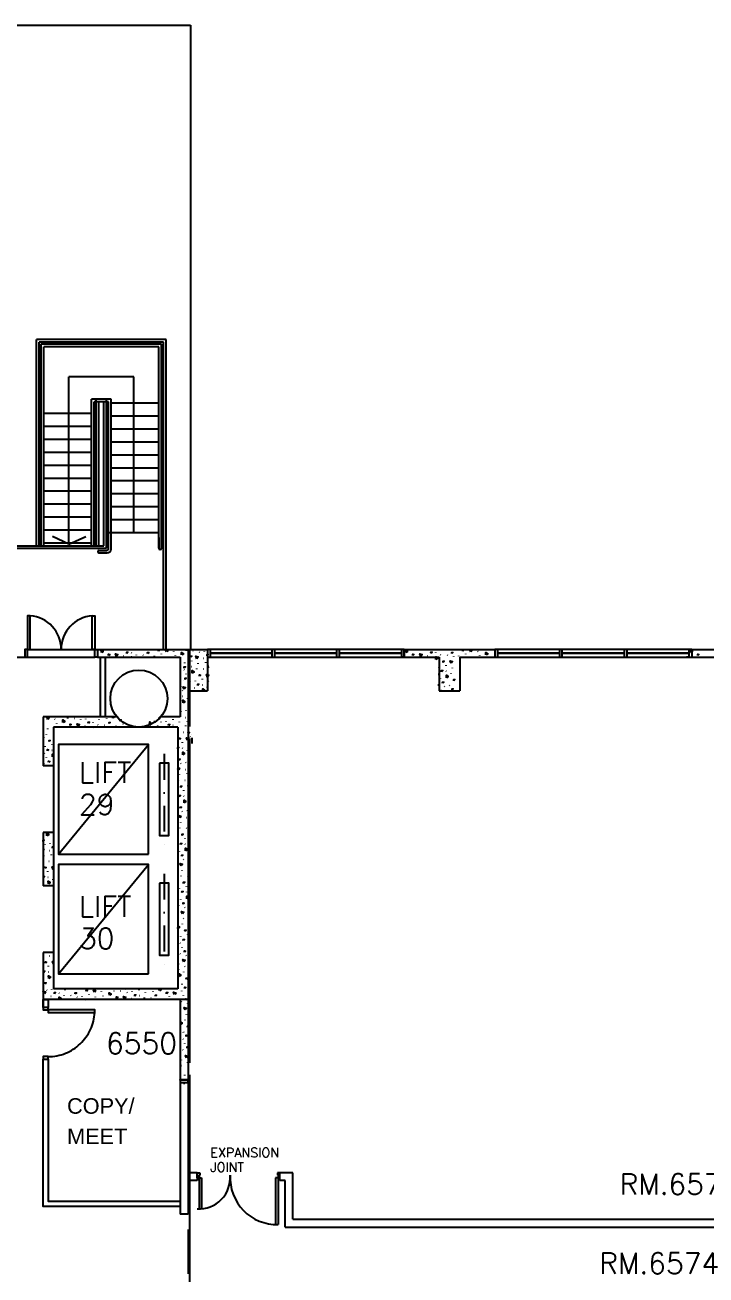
# Model space of a CAD drawing. Header units: millimetres. Extents: x -68474 to 336700, y -113450 to 53663.
# Drawn here: x 195802 to 208950, y 19675 to 43800 of the extents above; entities that cross this region are included whole.
import ezdxf
from ezdxf.enums import TextEntityAlignment as Align

# ---------------------------------------------------------------- set-up
doc = ezdxf.new("R2010")
doc.units = ezdxf.units.MM
doc.header["$LTSCALE"] = 1000
doc.linetypes.add('S3148a$0$DASHDOT', pattern=[1, 0.5, -0.25, 0, -0.25])
doc.linetypes.add('S3148a$0$DOT', pattern=[0.25, 0, -0.25])
for name, color, linetype in [('-8', 1, 'Continuous'), ('6', 7, 'Continuous'), ('S3148a$0$-3', 7, 'Continuous'), ('S3148a$0$-4', 7, 'Continuous'), ('S3148a$0$-5', 7, 'Continuous'), ('S3148a$0$-8', 1, 'Continuous'), ('S3148a$0$-9', 7, 'Continuous'), ('S3148a$0$14', 7, 'Continuous'), ('S3148a$0$20', 7, 'Continuous'), ('S3148a$0$23', 7, 'Continuous'), ('S3148a$0$3', 7, 'Continuous'), ('S3148a$0$30', 14, 'Continuous'), ('S3148a$0$8', 7, 'Continuous'), ('S3148a$0$9', 7, 'Continuous'), ('S3148a$0$DIM', 13, 'Continuous'), ('S3148a$0$N-CON-WALL', 3, 'Continuous'), ('S3148a$0$N-STAIR', 2, 'Continuous'), ('S3148a$0$N-WINDOW', 1, 'Continuous'), ('S3148a$0$railing', 1, 'Continuous'), ('S3148a$0$ROOM-NO', 4, 'Continuous')]:
    doc.layers.add(name, color=color, linetype=linetype)
doc.styles.add('S3148a$0$ROMANS', font='ROMANS', dxfattribs={"height": 0.2})
doc.styles.add('S3148a$0$STANDARD', font='SIMPLEX')
doc.styles.get("Standard").update_dxf_attribs({"font": 'arial.ttf'})

# ---------------------------------------------------------------- blocks, each defined once
blk = doc.blocks.new('S3148a$0$A$C70F27141')
at = {"color": 1, "linetype": 'Continuous'}
for p, q in [((50, 150), (1350, 150)), ((50, 0), (1350, 0))]:
    blk.add_line(p, q, dxfattribs=at)
for points in [[(50, 150), (100, 150), (100, 800), (50, 800)], [(1350, 150), (1300, 150), (1300, 800), (1350, 800)], [(50, 150), (0, 150), (0, 0), (50, 0)], [(1350, 150), (1400, 150), (1400, 0), (1350, 0)]]:
    blk.add_lwpolyline(points, close=True, dxfattribs=at)
for centre, radius, start, end in [((50, 150), 650, 0, 85.6013), ((1350, 150), 652, 94.3987, 180)]:
    blk.add_arc(centre, radius, start, end, dxfattribs=at)
blk = doc.blocks.new('D85')
at = {"layer": '6', "color": 7, "linetype": 'Continuous'}
for points in [[(-950, 100), (-900, 100), (-900, 1000), (-950, 1000)], [(-950, 100), (-1000, 100), (-1000, 0), (-950, 0)], [(0, 100), (-50, 100), (-50, 0), (0, 0)]]:
    blk.add_lwpolyline(points, close=True, dxfattribs=at)
blk.add_lwpolyline([(-50, 100, 0.047439), (-66, 269, 0.047417), (-114, 432, 0.047376), (-191, 583, 0.047322), (-296, 717, 0.047262), (-424, 829, 0.047206), (-571, 916, 0.04716), (-732, 973, 0.047132), (-900, 999, 0.047132)], format="xyb", dxfattribs=at)

msp = doc.modelspace()

# ---------------------------------------------------------------- linework, layer by layer
at = {"layer": '-8'}
for points in [[(196250, 24995), (196250, 24840.7), (196150, 24840.7), (196150, 24995)], [(198800, 21000), (196150, 21000), (196150, 23840.7), (196250, 23840.7), (196250, 21100), (198800, 21100)]]:
    msp.add_lwpolyline(points, close=True, dxfattribs=at)
for p, q in [((199325, 31750), (199325, 31600)), ((199325, 31750), (199325, 31600)), ((199325, 31750), (199325, 31600)), ((199375, 31750), (199375, 31600)), ((199375, 31750), (199375, 31600)), ((199375, 31750), (199375, 31600)), ((204875, 31750), (204875, 31600)), ((204875, 31750), (204875, 31600)), ((204925, 31750), (204925, 31600)), ((204925, 31750), (204925, 31600))]:
    msp.add_line(p, q)
at = {"color": 14}
msp.add_line((194200, 31600), (195801.6, 31600), dxfattribs=at)
at = {"layer": 'S3148a$0$-3', "linetype": 'Continuous'}
for p, q in [((197200, 31750), (198950, 31750)), ((198950, 31750), (199325, 31750)), ((199325, 31750), (199325, 30950)), ((203125, 31750), (204875, 31750)), ((203125, 31750), (203125, 31600)), ((204875, 31750), (204875, 31600)), ((208675, 31750), (210875, 31750)), ((208675, 31750), (208675, 31600)), ((197200, 31600), (198800, 31600)), ((198800, 31600), (198800, 30450)), ((203125, 31600), (203800, 31600)), ((203800, 31600), (203800, 30950)), ((204200, 31600), (204800, 31600)), ((204200, 31600), (204875, 31600)), ((204200, 31600), (204200, 30950)), ((208675, 31600), (209800, 31600)), ((198950, 30950), (198950, 24995)), ((198975, 30950), (199325, 30950)), ((199025, 30950), (199325, 30950)), ((203800, 30950), (204200, 30950)), ((196150, 30450), (196150, 29500)), ((197575.7, 30450), (196150, 30450)), ((198800, 30450), (198424.3, 30450)), ((196350, 30250), (196350, 29500)), ((198750, 30250), (196350, 30250)), ((198750, 30250), (198750, 25195)), ((199025, 30114.9), (199025, 30114.3)), ((199025, 30044.3), (199025, 29933.5)), ((196350, 29500), (196150, 29500)), ((196350, 28212.5), (196150, 28212.5)), ((196150, 28212.5), (196150, 27187.5)), ((196350, 28212.5), (196350, 27187.5)), ((196350, 27187.5), (196150, 27187.5)), ((196350, 25900), (196150, 25900)), ((196150, 25900), (196150, 24995)), ((196350, 25900), (196350, 25195)), ((198750, 25195), (196350, 25195)), ((198950, 24995), (196150, 24995)), ((198800, 23440.1), (198950, 23440.1)), ((198800, 23440.1), (198950, 23440.1)), ((198950, 23522.4), (198950, 23440.1))]:
    msp.add_line(p, q, dxfattribs=at)
msp.add_circle((198000, 30800), 550, dxfattribs=at)
msp.add_point((198800, 23440.1), dxfattribs=at)
at = {"layer": 'S3148a$0$-4', "linetype": 'Continuous'}
msp.add_line((198800, 24995), (198800, 23440.1), dxfattribs=at)
at = {"layer": 'S3148a$0$-5'}
msp.add_line((196150, 24995), (196150, 24795), dxfattribs=at)
at = {"layer": 'S3148a$0$-5', "linetype": 'Continuous'}
msp.add_line((198887.5, 23370.1), (198862.5, 23370.1), dxfattribs=at)
msp.add_line((198887.5, 23370.1), (198862.5, 23370.1), dxfattribs=at)
msp.add_lwpolyline([(198950, 23390.1), (198950, 23440.1), (198800, 23440.1), (198800, 23390.1)], close=True, dxfattribs=at)
msp.add_lwpolyline([(198950, 23390.1), (198950, 23440.1), (198800, 23440.1), (198800, 23390.1)], close=True, dxfattribs=at)
at = {"layer": 'S3148a$0$-8', "linetype": 'Continuous'}
for p, q in [((189750, 43800), (199000, 43800)), ((199000, 43800), (199000, 31750)), ((197250, 31600), (197250, 30450)), ((197350, 31600), (197350, 30450)), ((198950, 20550), (198950, 19700))]:
    msp.add_line(p, q, dxfattribs=at)
at = {"layer": 'S3148a$0$-9', "linetype": 'Continuous'}
for p, q in [((196350, 29500), (196350, 28212.5)), ((196350, 27187.5), (196350, 25900))]:
    msp.add_line(p, q, dxfattribs=at)
at = {"layer": 'S3148a$0$20', "linetype": 'Continuous'}
for p, q in [((197612.6, 31745.2), (197617.3, 31738.7)), ((197700.1, 31626.5), (197705.8, 31623.6)), ((197849.6, 31686.7), (197855.3, 31683.9)), ((197952.5, 31634.9), (197951.6, 31643.6)), ((197975.3, 31739.2), (197974.4, 31747.9)), ((198077, 31641.2), (198082.8, 31638.3)), ((198197.4, 31612.3), (198202.1, 31605.8)), ((198303.5, 31619.1), (198302.6, 31627.8)), ((198438.6, 31655.1), (198437.7, 31663.8)), ((198560.1, 31606.3), (198559.2, 31615)), ((198665.9, 31713.5), (198671.7, 31710.7)), ((198709.4, 31624.9), (198708.4, 31633.6)), ((198918.4, 31721.9), (198917.4, 31730.6)), ((199042.9, 31728.2), (199048.6, 31725.4)), ((199163.2, 31699.3), (199168, 31692.9)), ((199269.4, 31706.2), (199268.5, 31714.9)), ((203487.6, 31745.2), (203492.3, 31738.7)), ((203575.1, 31626.5), (203580.8, 31623.6)), ((203724.6, 31686.7), (203730.3, 31683.9)), ((203827.5, 31634.9), (203826.6, 31643.6)), ((203850.3, 31739.2), (203849.4, 31747.9)), ((203952, 31641.2), (203957.8, 31638.3)), ((204072.4, 31612.3), (204077.1, 31605.8)), ((204178.5, 31619.1), (204177.6, 31627.8)), ((204313.6, 31655.1), (204312.7, 31663.8)), ((204435.1, 31606.3), (204434.2, 31615)), ((204540.9, 31713.5), (204546.7, 31710.7)), ((204584.4, 31624.9), (204583.4, 31633.6)), ((198888.4, 31486.2), (198887.4, 31494.9)), ((199019.2, 31420.9), (199025, 31418)), ((199023.4, 31522.2), (199022.5, 31530.9)), ((199122.1, 31369), (199121.2, 31377.7)), ((199144.9, 31473.4), (199144, 31482.1)), ((199246.7, 31375.3), (199252.4, 31372.5)), ((199250.7, 31580.6), (199256.5, 31577.8)), ((199294.2, 31491.9), (199293.3, 31500.6)), ((199350, 31413.9), (199339, 31401.9)), ((203797.5, 31399.1), (203796.6, 31407.8)), ((203932.6, 31435.1), (203931.7, 31443.8)), ((204054.1, 31386.3), (204053.2, 31395)), ((198865.6, 31155.3), (198871.4, 31152.5)), ((198869.7, 31360.6), (198875.4, 31357.8)), ((198913.1, 31271.9), (198912.2, 31280.6)), ((198986, 31126.4), (198990.7, 31119.9)), ((199092.1, 31133.3), (199091.2, 31142)), ((199227.2, 31169.2), (199226.3, 31177.9)), ((199348.7, 31120.4), (199347.8, 31129.1)), ((203778.8, 31273.5), (203784.6, 31270.7)), ((203822.3, 31184.9), (203821.3, 31193.6)), ((203928.4, 31333.8), (203934.1, 31330.9)), ((204031.3, 31281.9), (204030.3, 31290.6)), ((198846.2, 30949.2), (198845.2, 30957.9)), ((199073.5, 31007.7), (199079.2, 31004.8)), ((199223, 31067.9), (199228.7, 31065.1)), ((199325.9, 31016.1), (199325, 31024.8)), ((203774.8, 31068.2), (203780.5, 31065.4)), ((203895.1, 31039.3), (203899.9, 31032.9)), ((204001.3, 31046.2), (204000.3, 31054.9)), ((198841.9, 30847.9), (198847.7, 30845.1)), ((198944.8, 30796.1), (198943.9, 30804.8)), ((196245.1, 30395.8), (196227.1, 30440)), ((196374.2, 30408.2), (196379.9, 30405.4)), ((196626.6, 30416.6), (196625.7, 30425.3)), ((196751.2, 30422.9), (196756.9, 30420)), ((196977.7, 30400.9), (196976.7, 30409.6)), ((197112.8, 30436.8), (197112.4, 30440)), ((197383.5, 30406.6), (197382.6, 30415.3)), ((197500.7, 30423), (197500.1, 30440)), ((197525.2, 30440), (197501.4, 30423.4)), ((198663.4, 30391), (198662.5, 30399.7)), ((198761.6, 30437), (198760.4, 30440)), ((198763.8, 30440), (198762.2, 30437.7)), ((198808.7, 30553.5), (198813.4, 30547)), ((198896.2, 30434.8), (198901.9, 30431.9)), ((198914.8, 30560.3), (198913.9, 30569)), ((196242.8, 30211), (196241.9, 30219.7)), ((196417.6, 30319.5), (196416.7, 30328.2)), ((196871.5, 30394), (196876.3, 30387.5)), ((196959, 30275.3), (196964.8, 30272.4)), ((197108.5, 30335.5), (197114.3, 30332.7)), ((197211.4, 30283.7), (197210.5, 30292.4)), ((197234.2, 30388), (197233.3, 30396.7)), ((197336, 30290), (197341.7, 30287.1)), ((197456.3, 30261.1), (197461.1, 30254.6)), ((197562.5, 30267.9), (197561.6, 30276.6)), ((197697.6, 30303.9), (197696.7, 30312.6)), ((197819.1, 30255.1), (197818.2, 30263.8)), ((198308, 30361.7), (198308.6, 30370.5)), ((198422.2, 30348.1), (198427, 30341.7)), ((198528.4, 30355), (198527.4, 30363.7)), ((198659.2, 30289.6), (198665, 30286.8)), ((198761.9, 30240), (198761.2, 30246.5)), ((198784.9, 30342.2), (198784, 30350.9)), ((198908.6, 30270.7), (198907.7, 30279.4)), ((198939.2, 30350), (198938.7, 30354.8)), ((196220, 30106.6), (196219.1, 30115.3)), ((196325.1, 29906.8), (196324.1, 29915.5)), ((196344.5, 30112.9), (196350, 30110.1)), ((198841.6, 29948), (198840.7, 29956.7)), ((198861.1, 30154.1), (198866.8, 30151.2)), ((198949.9, 30008.4), (198940.3, 29994.8)), ((198985.1, 30066.4), (198989.8, 30059.9)), ((196171.3, 29745.3), (196177.1, 29742.4)), ((196190, 29870.9), (196189, 29879.6)), ((196320.8, 29805.5), (196326.6, 29802.7)), ((196350, 29685.5), (196332.7, 29673.4)), ((198837.4, 29846.7), (198843.1, 29843.9)), ((198940.3, 29794.9), (198939.4, 29803.6)), ((196167.2, 29540), (196173, 29537.1)), ((196214.7, 29656.6), (196213.8, 29665.3)), ((196287.6, 29511.1), (196292.3, 29504.6)), ((198762.5, 29421.2), (198750, 29451.9)), ((198804.1, 29552.3), (198808.9, 29545.8)), ((198891.6, 29433.5), (198897.4, 29430.7)), ((198910.3, 29559.1), (198909.4, 29567.8)), ((198763, 29221.9), (198762.1, 29230.6)), ((198785.8, 29326.3), (198784.9, 29335)), ((198887.6, 29228.2), (198893.3, 29225.4)), ((198935.1, 29344.9), (198934.1, 29353.6)), ((198868.1, 29022.2), (198867.2, 29030.9)), ((198757.8, 28771.9), (198756.9, 28780.6)), ((198863.9, 28920.9), (198869.6, 28918)), ((198830.6, 28626.4), (198835.4, 28619.9)), ((198918.1, 28507.7), (198923.8, 28504.8)), ((198936.8, 28633.3), (198935.8, 28642)), ((198789.5, 28296.1), (198788.6, 28304.8)), ((198812.3, 28400.4), (198811.4, 28409.1)), ((198914, 28302.4), (198919.8, 28299.5)), ((196181.5, 27987.7), (196186.3, 27981.2)), ((196287.7, 27994.6), (196286.7, 28003.3)), ((198759.5, 28060.3), (198758.6, 28069)), ((198890.3, 27995), (198896.1, 27992.2)), ((198894.6, 28096.3), (198893.7, 28105)), ((196163.2, 27761.7), (196162.3, 27770.4)), ((196269, 27869), (196274.8, 27866.1)), ((196312.4, 27780.3), (196311.5, 27789)), ((196350, 27930.1), (196335.8, 27914.7)), ((198784.2, 27846.1), (198783.3, 27854.8)), ((196264.9, 27663.7), (196270.7, 27660.8)), ((196350, 27512.6), (196344.2, 27504.3)), ((198857.1, 27700.5), (198861.8, 27694.1)), ((198944.6, 27581.8), (198949.9, 27579.2)), ((196241.3, 27356.3), (196247, 27353.4)), ((196245.5, 27457.6), (196244.6, 27466.3)), ((196344.2, 27304.4), (196343.2, 27313.1)), ((198816, 27370.2), (198815, 27378.9)), ((198838.8, 27474.6), (198837.9, 27483.3)), ((198940.5, 27376.5), (198946.3, 27373.7)), ((198786, 27134.5), (198785, 27143.2)), ((198916.8, 27069.1), (198922.6, 27066.3)), ((198921, 27170.4), (198920.1, 27179.1)), ((198763.2, 26803.6), (198769, 26800.7)), ((198767.3, 27008.9), (198773, 27006.1)), ((198810.7, 26920.2), (198809.8, 26928.9)), ((198950, 26951.9), (198928.7, 26937)), ((198865.2, 26548.7), (198864.3, 26557.4)), ((198883.6, 26774.7), (198888.3, 26768.2)), ((198750.6, 26363.7), (198750, 26379.9)), ((198842.4, 26444.4), (198841.5, 26453.1)), ((198793.8, 26083), (198799.5, 26080.2)), ((198812.4, 26208.6), (198811.5, 26217.3)), ((198943.3, 26143.3), (198949, 26140.4)), ((198947.5, 26244.6), (198946.6, 26253.3)), ((196273.2, 25836.5), (196278.9, 25833.7)), ((198789.7, 25877.7), (198795.4, 25874.9)), ((198837.2, 25994.3), (198836.3, 26003)), ((198910, 25848.8), (198914.8, 25842.3)), ((196253.7, 25630.4), (196252.8, 25639.1)), ((198770.2, 25671.6), (198769.3, 25680.3)), ((198891.7, 25622.8), (198890.8, 25631.5)), ((196249.5, 25529.1), (196255.2, 25526.3)), ((198766, 25570.3), (198771.8, 25567.5)), ((198868.9, 25518.5), (198868, 25527.2)), ((196216.2, 25176.8), (196221, 25170.3)), ((196322.4, 25183.6), (196321.4, 25192.4)), ((196453.2, 25118.3), (196459, 25115.5)), ((196578.9, 25170.8), (196578, 25179.5)), ((196728.2, 25189.4), (196727.9, 25192.1)), ((197042.3, 25086.7), (197041.4, 25095.4)), ((197269.6, 25145.1), (197275.3, 25142.3)), ((197336.4, 25190.9), (197336.3, 25192.1)), ((197337.5, 25192.1), (197336.4, 25190.9)), ((197522, 25153.5), (197521.1, 25162.2)), ((197646.5, 25159.8), (197652.3, 25157)), ((197738.8, 25186.4), (197738.4, 25192.1)), ((197744.1, 25192.1), (197738.8, 25186.4)), ((197766.9, 25130.9), (197771.7, 25124.4)), ((197873, 25137.8), (197872.1, 25146.5)), ((198008.1, 25173.7), (198007.2, 25182.4)), ((198129.6, 25124.9), (198128.7, 25133.6)), ((198278.9, 25143.5), (198278, 25152.2)), ((198396, 25159.9), (198394.9, 25192.1)), ((198820.2, 25157.2), (198826, 25154.3)), ((198838.9, 25282.8), (198838, 25291.5)), ((196303.7, 25058.1), (196309.4, 25055.2)), ((196556.1, 25066.5), (196555.2, 25075.2)), ((196680.7, 25072.7), (196686.4, 25069.9)), ((196801, 25043.8), (196805.8, 25037.4)), ((196907.2, 25050.7), (196906.3, 25059.4)), ((197163.8, 25037.9), (197162.8, 25046.6)), ((197313, 25056.4), (197312.1, 25065.1)), ((197854.4, 25012.2), (197860.1, 25009.4)), ((198003.9, 25072.4), (198009.7, 25069.6)), ((198106.8, 25020.6), (198105.9, 25029.3)), ((198231.4, 25026.9), (198237.1, 25024)), ((198351.7, 24998), (198356.1, 24992.1)), ((198457.9, 25004.9), (198456.9, 25013.6)), ((198593, 25040.8), (198592, 25049.5)), ((198714.4, 24992.1), (198713.5, 25000.7)), ((198816.2, 24951.8), (198821.9, 24949)), ((198863.7, 25068.5), (198862.8, 25077.2)), ((198936.5, 24923), (198941.3, 24916.5)), ((198918.2, 24697), (198917.3, 24705.7)), ((198895.4, 24592.6), (198894.5, 24601.3)), ((198950, 24461.5), (198944.2, 24455.2)), ((198846.7, 24231.3), (198852.5, 24228.5)), ((198865.4, 24356.9), (198864.5, 24365.6)), ((198890.2, 24142.6), (198889.2, 24151.3)), ((198842.7, 24026), (198848.4, 24023.1)), ((198950, 24068.9), (198935, 24052.6)), ((198819, 23718.6), (198824.7, 23715.8)), ((198823.2, 23819.9), (198822.3, 23828.6)), ((198944.7, 23771.1), (198943.8, 23779.8)), ((198886.2, 23528.4), (198885.2, 23537.1)), ((198947.8, 20980.5), (198950, 20979.4))]:
    msp.add_line(p, q, dxfattribs=at)
for points in [[(197275.8, 31687.1), (197274, 31738.3), (197311, 31711.5), (197276.6, 31687.5)], [(197416.5, 31630.4), (197414.6, 31654.9), (197436.6, 31652.3), (197416.5, 31630.4)], [(197570.9, 31614.1), (197551.6, 31661.6), (197595.6, 31649), (197571.5, 31614.8)], [(197766.9, 31672.2), (197765, 31696.8), (197787, 31694.1), (197766.9, 31672.2)], [(197859, 31600), (197858.8, 31605.4), (197866.3, 31600)], [(198169.3, 31667.8), (198167.5, 31692.3), (198189.5, 31689.7), (198169.3, 31667.8)], [(198382.3, 31717.5), (198380.4, 31742), (198402.5, 31739.3), (198382.3, 31717.5)], [(198536.8, 31701.2), (198517.5, 31748.6), (198561.5, 31736.1), (198537.4, 31701.8)], [(198826.5, 31641.2), (198824.6, 31692.4), (198861.7, 31665.6), (198827.3, 31641.7)], [(199000.9, 31596.2), (198999.1, 31620.8), (199021.1, 31618.1), (199000.9, 31596.2)], [(199121.6, 31568.2), (199102.3, 31615.7), (199146.3, 31603.2), (199122.2, 31568.9)], [(199317.6, 31626.3), (199315.7, 31650.9), (199337.7, 31648.2), (199317.6, 31626.3)], [(203077, 31600), (203076.6, 31605.3), (203098.6, 31602.6), (203096.2, 31600)], [(203150.8, 31687.1), (203149, 31738.3), (203186, 31711.5), (203151.6, 31687.5)], [(203291.5, 31630.4), (203289.6, 31654.9), (203311.6, 31652.3), (203291.5, 31630.4)], [(203445.9, 31614.1), (203426.6, 31661.6), (203470.6, 31649), (203446.5, 31614.8)], [(203641.9, 31672.2), (203640, 31696.8), (203662, 31694.1), (203641.9, 31672.2)], [(203735.7, 31554.2), (203733.8, 31605.4), (203770.8, 31578.6), (203736.4, 31554.6)], [(204044.3, 31667.8), (204042.5, 31692.3), (204064.5, 31689.7), (204044.3, 31667.8)], [(204257.3, 31717.5), (204255.4, 31742), (204277.5, 31739.3), (204257.3, 31717.5)], [(204411.8, 31701.2), (204392.5, 31748.6), (204436.5, 31736.1), (204412.4, 31701.8)], [(204701.5, 31641.2), (204699.6, 31692.4), (204736.7, 31665.6), (204702.3, 31641.7)], [(208577, 31600), (208576.6, 31605.3), (208598.6, 31602.6), (208596.2, 31600)], [(208650.8, 31687.1), (208649, 31738.3), (208686, 31711.5), (208651.6, 31687.5)], [(208791.5, 31630.4), (208789.6, 31654.9), (208811.6, 31652.3), (208791.5, 31630.4)], [(198877.3, 31388.7), (198875.4, 31413.3), (198897.5, 31410.6), (198877.3, 31388.7)], [(199339, 31401.9), (199337.1, 31426.5), (199350, 31424.9)], [(203876.3, 31497.5), (203874.4, 31522), (203896.4, 31519.3), (203876.3, 31497.5)], [(204030.7, 31481.2), (204011.5, 31528.6), (204055.4, 31516.1), (204031.3, 31481.8)], [(198893.1, 31170.3), (198891.2, 31194.9), (198913.3, 31192.2), (198893.1, 31170.3)], [(199030.3, 31288.3), (199028.4, 31339.5), (199065.4, 31312.7), (199031.1, 31288.8)], [(199170.9, 31231.6), (199169, 31256.1), (199191.1, 31253.5), (199170.9, 31231.6)], [(199325.4, 31215.3), (199306.1, 31262.8), (199350, 31250.2), (199325.9, 31216)], [(203845.6, 31319.3), (203843.8, 31343.8), (203865.8, 31341.2), (203845.6, 31319.3)], [(203939.4, 31201.2), (203937.5, 31252.4), (203974.6, 31225.6), (203940.2, 31201.7)], [(204080, 31144.5), (204078.2, 31169.1), (204100.2, 31166.4), (204080, 31144.5)], [(198800, 31034.7), (198810, 31033.5), (198800, 31022.6)], [(198873.8, 30980.7), (198854.5, 31028.2), (198898.5, 31015.6), (198874.4, 30981.4)], [(199140.3, 31053.4), (199138.4, 31078), (199160.4, 31075.3), (199140.3, 31053.4)], [(199233.6, 30950), (199232.2, 30986.6), (199269.2, 30959.8), (199255.2, 30950)], [(203836.5, 30950), (203834.2, 30955.7), (203854.2, 30950)], [(203867, 31094.9), (203865.2, 31119.4), (203887.2, 31116.7), (203867, 31094.9)], [(204049.4, 30966.3), (204047.5, 30990.9), (204069.6, 30988.2), (204049.4, 30966.3)], [(198853, 30715.4), (198851.1, 30766.6), (198888.1, 30739.8), (198853.8, 30715.8)], [(196237.3, 30440), (196269.7, 30430.7), (196245.6, 30396.5)], [(198394.2, 30403.6), (198392.3, 30428.2), (198414.3, 30425.5), (198394.2, 30403.6)], [(198800, 30631), (198800.8, 30630.9), (198800, 30630)], [(196461.6, 30240), (196460.5, 30254.1), (196482.6, 30251.4), (196472.1, 30240)], [(196534.8, 30335.9), (196532.9, 30387.1), (196569.9, 30360.3), (196535.6, 30336.3)], [(196675.4, 30279.2), (196673.5, 30303.7), (196695.6, 30301.1), (196675.4, 30279.2)], [(196829.9, 30262.9), (196810.6, 30310.4), (196854.5, 30297.8), (196830.4, 30263.6)], [(197025.8, 30321), (197024, 30345.6), (197046, 30342.9), (197025.8, 30321)], [(197118.2, 30240), (197117.7, 30254.2), (197137.3, 30240)], [(197428.3, 30316.6), (197426.4, 30341.1), (197448.4, 30338.5), (197428.3, 30316.6)], [(197641.3, 30366.2), (197639.4, 30390.8), (197661.4, 30388.1), (197641.3, 30366.2)], [(198203.5, 30298.2), (198210.6, 30349), (198242.3, 30316.1), (198204.3, 30298.5)], [(198225.6, 30240), (198224.2, 30257.9), (198246.3, 30255.2), (198232.3, 30240)], [(198371.3, 30240), (198361.3, 30264.5), (198405.2, 30252), (198396.8, 30240)], [(198576.5, 30275.1), (198574.6, 30299.7), (198596.7, 30297), (198576.5, 30275.1)], [(196150, 30059.9), (196163.3, 30050.3), (196150, 30041)], [(196268.8, 29969.2), (196266.9, 29993.7), (196288.9, 29991.1), (196268.8, 29969.2)], [(198785.3, 30010.4), (198783.4, 30034.9), (198805.5, 30032.3), (198785.3, 30010.4)], [(198939.8, 29994.1), (198920.5, 30041.6), (198949.9, 30033.2)], [(198957, 30121.9), (198955.2, 30146.4), (198977.2, 30143.8), (198957, 30121.9)], [(196238.1, 29791), (196236.3, 29815.6), (196258.3, 29812.9), (196238.1, 29791)], [(196331.9, 29673), (196330, 29724.2), (196350, 29709.7)], [(198754.7, 29832.2), (198752.8, 29856.8), (198774.8, 29854.1), (198754.7, 29832.2)], [(198848.5, 29714.2), (198846.6, 29765.4), (198883.6, 29738.6), (198849.2, 29714.6)], [(196259.5, 29566.6), (196257.7, 29591.1), (196279.7, 29588.5), (196259.5, 29566.6)], [(198750, 29466.7), (198787.2, 29456.1), (198763, 29421.8)], [(198776.1, 29607.8), (198774.2, 29632.3), (198796.2, 29629.7), (198776.1, 29607.8)], [(198811.8, 29084.5), (198809.9, 29109.1), (198831.9, 29106.4), (198811.8, 29084.5)], [(198949.9, 29108.5), (198947, 29115.7), (198949.9, 29114.9)], [(198781.2, 28906.3), (198779.3, 28930.9), (198801.3, 28928.2), (198781.2, 28906.3)], [(198874.9, 28788.3), (198873.1, 28839.5), (198910.1, 28812.7), (198875.7, 28788.8)], [(198789, 28495.3), (198769.7, 28542.8), (198813.6, 28530.2), (198789.5, 28496)], [(198802.6, 28681.9), (198800.7, 28706.5), (198822.7, 28703.8), (198802.6, 28681.9)], [(196153.5, 28043.2), (196151.6, 28067.8), (196173.6, 28065.1), (196153.5, 28043.2)], [(196225.8, 28149.6), (196224, 28200.8), (196261, 28174), (196226.6, 28150)], [(198807.6, 27980.5), (198805.8, 28005), (198827.8, 28002.4), (198807.6, 27980.5)], [(198838.3, 28158.7), (198836.4, 28183.2), (198858.4, 28180.6), (198838.3, 28158.7)], [(196150, 27895.7), (196164.5, 27891.5), (196150, 27870.9)], [(196335.8, 27914.7), (196334, 27939.3), (196350, 27937.3)], [(198829, 27756.1), (198827.2, 27780.6), (198849.2, 27778), (198829, 27756.1)], [(198901.4, 27862.4), (198899.5, 27913.6), (198936.6, 27886.8), (198902.2, 27862.9)], [(196189.2, 27520), (196187.3, 27544.5), (196209.3, 27541.8), (196189.2, 27520)], [(196343.6, 27503.7), (196324.4, 27551.1), (196350, 27543.8)], [(198815.4, 27569.4), (198796.2, 27616.9), (198840.1, 27604.4), (198816, 27570.1)], [(196158.5, 27341.8), (196156.7, 27366.3), (196178.7, 27363.7), (196158.5, 27341.8)], [(196252.3, 27223.7), (196250.4, 27274.9), (196287.5, 27248.1), (196253.1, 27224.2)], [(198750, 27320.6), (198759.3, 27313.9), (198750, 27307.4)], [(198834.1, 27054.6), (198832.2, 27079.2), (198854.3, 27076.5), (198834.1, 27054.6)], [(198864.7, 27232.8), (198862.9, 27257.3), (198884.9, 27254.7), (198864.7, 27232.8)], [(198855.5, 26830.2), (198853.6, 26854.7), (198875.7, 26852.1), (198855.5, 26830.2)], [(198927.9, 26936.6), (198926, 26987.8), (198950, 26970.5)], [(198841.9, 26643.6), (198822.6, 26691), (198866.6, 26678.5), (198842.5, 26644.2)], [(198750, 26414), (198785.7, 26388), (198751.4, 26364.1)], [(198891.2, 26306.9), (198889.3, 26331.5), (198911.4, 26328.8), (198891.2, 26306.9)], [(198860.6, 26128.8), (198858.7, 26153.3), (198880.8, 26150.7), (198860.6, 26128.8)], [(198882, 25904.3), (198880.1, 25928.9), (198902.2, 25926.2), (198882, 25904.3)], [(196197.4, 25692.8), (196195.5, 25717.3), (196217.5, 25714.7), (196197.4, 25692.8)], [(196350, 25681), (196332.6, 25724), (196350, 25719)], [(198868.4, 25717.7), (198849.1, 25765.2), (198893.1, 25752.6), (198869, 25718.4)], [(196166.8, 25514.6), (196164.9, 25539.2), (196186.9, 25536.5), (196166.8, 25514.6)], [(196260.5, 25396.6), (196258.7, 25447.8), (196295.7, 25421), (196261.3, 25397)], [(198777.1, 25437.8), (198775.2, 25489), (198812.2, 25462.2), (198777.9, 25438.2)], [(198917.7, 25381.1), (198915.8, 25405.6), (198937.9, 25403), (198917.7, 25381.1)], [(196174.6, 25103.6), (196155.3, 25151), (196199.2, 25138.5), (196175.1, 25104.2)], [(196188.2, 25290.2), (196186.3, 25314.7), (196208.3, 25312.1), (196188.2, 25290.2)], [(196370.5, 25103.8), (196368.6, 25128.3), (196390.7, 25125.7), (196370.5, 25103.8)], [(196773, 25099.4), (196771.1, 25123.9), (196793.1, 25121.3), (196773, 25099.4)], [(196986, 25149), (196984.1, 25173.6), (197006.1, 25170.9), (196986, 25149)], [(197140.4, 25132.7), (197121.1, 25180.2), (197165.1, 25167.7), (197141, 25133.4)], [(197430.2, 25072.8), (197428.3, 25124), (197465.3, 25097.2), (197430.9, 25073.3)], [(198420.4, 25192.1), (198431.2, 25184.3), (198396.8, 25160.3)], [(198536.6, 25103.2), (198534.8, 25127.7), (198556.8, 25125.1), (198536.6, 25103.2)], [(198691.1, 25086.9), (198671.8, 25134.3), (198715.8, 25121.8), (198691.7, 25087.6)], [(198887.1, 25202.9), (198885.2, 25227.4), (198907.2, 25224.8), (198887.1, 25202.9)], [(196464.1, 24992.1), (196462.4, 25037), (196499.4, 25010.1), (196473.6, 24992.1)], [(196953.7, 24992.1), (196953.5, 24995.4), (196975.5, 24992.8), (196974.9, 24992.1)], [(197570.8, 25016.1), (197568.9, 25040.7), (197590.9, 25038), (197570.8, 25016.1)], [(197725.2, 24999.8), (197706, 25047.3), (197749.9, 25034.7), (197725.8, 25000.5)], [(197921.2, 25057.9), (197919.3, 25082.5), (197941.4, 25079.8), (197921.2, 25057.9)], [(198323.7, 25053.5), (198321.8, 25078.1), (198343.8, 25075.4), (198323.7, 25053.5)], [(198908.5, 24978.5), (198906.6, 25003), (198928.6, 25000.4), (198908.5, 24978.5)], [(198894.9, 24791.8), (198875.6, 24839.3), (198919.6, 24826.8), (198895.4, 24792.5)], [(198803.6, 24511.9), (198801.7, 24563.1), (198838.7, 24536.3), (198804.3, 24512.4)], [(198944.2, 24455.2), (198942.3, 24479.8), (198950, 24478.9)], [(198913.5, 24277), (198911.7, 24301.6), (198933.7, 24298.9), (198913.5, 24277)], [(198921.4, 23866), (198902.1, 23913.5), (198946, 23900.9), (198921.9, 23866.7)], [(198935, 24052.6), (198933.1, 24077.2), (198950, 24075.1)]]:
    msp.add_lwpolyline(points, dxfattribs=at)
at = {"layer": 'S3148a$0$23', "linetype": 'Continuous'}
for p, q in [((200650, 31750), (199751.4, 31750)), ((206225, 31750), (205301.4, 31750))]:
    msp.add_line(p, q, dxfattribs=at)
at = {"layer": 'S3148a$0$3', "linetype": 'Continuous'}
for p, q in [((198950, 31750), (198950, 30950)), ((198975, 31750), (198975, 30950))]:
    msp.add_line(p, q, dxfattribs=at)
at = {"layer": 'S3148a$0$30'}
for p, q in [((199125, 21649.9), (199175, 21649.9)), ((199162.5, 21549.9), (199125, 21549.9)), ((199162.5, 21599.9), (199162.5, 21549.9)), ((199175, 21599.9), (199162.5, 21599.9)), ((199162.5, 21549.9), (199212.5, 21549.9)), ((199162.5, 21549.9), (199162.5, 20949.9)), ((199175, 21649.9), (199175, 21599.9)), ((199212.5, 21549.9), (199212.5, 20952)), ((200687.5, 21549.9), (200637.5, 21549.9)), ((200637.5, 21549.9), (200637.5, 20650.3)), ((200725, 21649.9), (200675, 21649.9)), ((200675, 21649.9), (200675, 21599.9)), ((200675, 21599.9), (200687.5, 21599.9)), ((200687.5, 21599.9), (200687.5, 21549.9)), ((200687.5, 21549.9), (200725, 21549.9)), ((200687.5, 21549.9), (200687.5, 20650.3)), ((200725, 21549.9), (200725, 21649.9))]:
    msp.add_line(p, q, dxfattribs=at)
at = {"layer": 'S3148a$0$30', "linetype": 'Continuous'}
msp.add_line((199125, 21549.9), (199125, 21649.9), dxfattribs=at)
for centre, radius, start, end in [((199162.5, 21549.9), 600, 266.41668, 4.78019), ((200662.5, 21549.9), 900, 176.81526, 271.59175)]:
    msp.add_arc(centre, radius, start, end, dxfattribs=at)
at = {"layer": 'S3148a$0$8', "linetype": 'Continuous'}
for p, q in [((198975, 30950), (198975, 30262.8)), ((198975, 30028.7), (198975, 23771.1)), ((198975, 23537), (198975, 17850))]:
    msp.add_line(p, q, dxfattribs=at)
at = {"layer": 'S3148a$0$8', "linetype": 'S3148a$0$DOT'}
for p, q in [((198975, 30028.7), (198975, 30262.8)), ((198975, 23771.1), (198975, 23537))]:
    msp.add_line(p, q, dxfattribs=at)
at = {"layer": 'S3148a$0$9', "linetype": 'Continuous'}
for p, q in [((196450, 27800.2), (198184, 29912.2)), ((196450, 25487.8), (198184, 27599.8))]:
    msp.add_line(p, q, dxfattribs=at)
at = {"layer": 'S3148a$0$9', "linetype": 'S3148a$0$DASHDOT'}
for p, q in [((198490, 29732.2), (198490, 27980.2)), ((198490, 27419.8), (198490, 25667.8))]:
    msp.add_line(p, q, dxfattribs=at)
at = {"layer": 'S3148a$0$9', "linetype": 'Continuous'}
for points in [[(198184, 27800.2), (198184, 29912.2), (196450, 29912.2), (196450, 27800.2)], [(198400, 29552.2), (198400, 28160.2), (198580, 28160.2), (198580, 29552.2)], [(198184, 25487.8), (198184, 27599.8), (196450, 27599.8), (196450, 25487.8)], [(198400, 27239.8), (198400, 25847.8), (198580, 25847.8), (198580, 27239.8)]]:
    msp.add_lwpolyline(points, close=True, dxfattribs=at)
at = {"layer": 'S3148a$0$DIM'}
msp.add_line((197465, 34000), (197415, 34000), dxfattribs=at)
at = {"layer": 'S3148a$0$N-CON-WALL', "linetype": 'Continuous'}
for p, q in [((198800, 24995), (198800, 20850)), ((198950, 24995), (198950, 20850)), ((199125, 21649.9), (198975, 21649.9)), ((198975, 21649.9), (198975, 21499.9)), ((199125, 21499.9), (198975, 21499.9)), ((199125, 21649.9), (199125, 21499.9)), ((200725, 21499.9), (200725, 21649.9)), ((200975, 21649.9), (200725, 21649.9)), ((200825, 21499.9), (200725, 21499.9)), ((200825, 20599.9), (200825, 21499.9)), ((200975, 20749.9), (200975, 21649.9)), ((198950, 20850), (198800, 20850)), ((200975, 20749.9), (210225, 20749.9)), ((200825, 20599.9), (210375, 20599.9))]:
    msp.add_line(p, q, dxfattribs=at)
at = {"layer": 'S3148a$0$N-STAIR', "color": 3, "linetype": 'Continuous'}
for p, q in [((196025, 33750), (196025, 37730)), ((198525, 37730), (196025, 37730)), ((196075, 33750), (196075, 37680)), ((198475, 37680), (196075, 37680)), ((198475, 31750), (198475, 37680)), ((198525, 31750), (198525, 37730)), ((197175, 33750), (197175, 36576)), ((197375, 36576), (197175, 36576)), ((197225, 33750), (197225, 36526)), ((197325, 36526), (197225, 36526)), ((197325, 33750), (197325, 36526)), ((197375, 33700), (197375, 36576)), ((187025, 33750), (197325, 33750)), ((187075, 33700), (197375, 33700))]:
    msp.add_line(p, q, dxfattribs=at)
at = {"layer": 'S3148a$0$N-STAIR', "color": 2, "linetype": 'Continuous'}
for p, q in [((197415, 36500), (197375, 36500)), ((198385, 36500), (197465, 36500)), ((198475, 36500), (198435, 36500)), ((196115, 36300), (196075, 36300)), ((197085, 36300), (196165, 36300)), ((197175, 36300), (197135, 36300)), ((197415, 36250), (197375, 36250)), ((198385, 36250), (197465, 36250)), ((198475, 36250), (198435, 36250)), ((196115, 36050), (196075, 36050)), ((197085, 36050), (196165, 36050)), ((197175, 36050), (197135, 36050)), ((197415, 36000), (197375, 36000)), ((198385, 36000), (197465, 36000)), ((198475, 36000), (198435, 36000)), ((196115, 35800), (196075, 35800)), ((197085, 35800), (196165, 35800)), ((197175, 35800), (197135, 35800)), ((197415, 35750), (197375, 35750)), ((198385, 35750), (197465, 35750)), ((198475, 35750), (198435, 35750)), ((196115, 35550), (196075, 35550)), ((197085, 35550), (196165, 35550)), ((197175, 35550), (197135, 35550)), ((197415, 35500), (197375, 35500)), ((198385, 35500), (197465, 35500)), ((198475, 35500), (198435, 35500)), ((196115, 35300), (196075, 35300)), ((197085, 35300), (196165, 35300)), ((197175, 35300), (197135, 35300)), ((197415, 35250), (197375, 35250)), ((198385, 35250), (197465, 35250)), ((198475, 35250), (198435, 35250)), ((196115, 35050), (196075, 35050)), ((197085, 35050), (196165, 35050)), ((197175, 35050), (197135, 35050)), ((197415, 35000), (197375, 35000)), ((198385, 35000), (197465, 35000)), ((198475, 35000), (198435, 35000)), ((196115, 34800), (196075, 34800)), ((197085, 34800), (196165, 34800)), ((197175, 34800), (197135, 34800)), ((197415, 34750), (197375, 34750)), ((198385, 34750), (197465, 34750)), ((198475, 34750), (198435, 34750)), ((196115, 34550), (196075, 34550)), ((197085, 34550), (196165, 34550)), ((197175, 34550), (197135, 34550)), ((197415, 34500), (197375, 34500)), ((198385, 34500), (197465, 34500)), ((198475, 34500), (198435, 34500)), ((196115, 34300), (196075, 34300)), ((197085, 34300), (196165, 34300)), ((197175, 34300), (197135, 34300)), ((196115, 34050), (196075, 34050)), ((197085, 34050), (196165, 34050)), ((197175, 34050), (197135, 34050)), ((197415, 34250), (197375, 34250)), ((198385, 34250), (197465, 34250)), ((198475, 34250), (198435, 34250)), ((196115, 33800), (196075, 33800)), ((197085, 33800), (196165, 33800)), ((197175, 33800), (197135, 33800)), ((197415, 34000), (197375, 34000)), ((197415, 34000), (197375, 34000)), ((198385, 34000), (197465, 34000)), ((198475, 34000), (198435, 34000))]:
    msp.add_line(p, q, dxfattribs=at)
at = {"layer": 'S3148a$0$N-WINDOW', "linetype": 'Continuous'}
for p, q in [((203125, 31750), (199325, 31750)), ((199375, 31680), (200575, 31680)), ((200575, 31670), (199375, 31670)), ((200575, 31600), (200575, 31750)), ((200625, 31600), (200625, 31750)), ((200625, 31680), (201825, 31680)), ((201825, 31670), (200625, 31670)), ((201825, 31600), (201825, 31750)), ((201875, 31600), (201875, 31750)), ((201875, 31680), (203075, 31680)), ((203075, 31670), (201875, 31670)), ((203075, 31600), (203075, 31750)), ((203125, 31600), (203125, 31750)), ((208675, 31750), (204875, 31750)), ((204925, 31680), (206125, 31680)), ((206125, 31670), (204925, 31670)), ((206125, 31600), (206125, 31750)), ((206175, 31600), (206175, 31750)), ((206175, 31680), (207375, 31680)), ((207375, 31670), (206175, 31670)), ((207375, 31600), (207375, 31750)), ((207425, 31600), (207425, 31750)), ((207425, 31680), (208625, 31680)), ((208625, 31670), (207425, 31670)), ((208625, 31600), (208625, 31750)), ((199325, 31600), (203125, 31600)), ((204875, 31600), (208675, 31600))]:
    msp.add_line(p, q, dxfattribs=at)
at = {"layer": 'S3148a$0$railing', "linetype": 'Continuous'}
for p, q in [((196115, 33750), (196115, 37640)), ((198435, 37640), (196115, 37640)), ((198435, 33700), (198435, 37640)), ((196165, 33750), (196165, 37590)), ((198385, 37590), (196165, 37590)), ((198385, 33910), (198385, 37590)), ((197900, 37012.2), (196646.4, 37012.2)), ((196646.4, 33779.9), (196646.4, 37012.2)), ((197900, 34000), (197900, 37012.2)), ((197085, 33750), (197085, 36576)), ((197465, 36576), (197085, 36576)), ((197135, 33750), (197135, 36526)), ((197415, 36526), (197135, 36526)), ((196646.4, 33779.9), (196335.7, 33927.2)), ((196646.4, 33779.9), (196974.1, 33925.7))]:
    msp.add_line(p, q, dxfattribs=at)
at = {"layer": 'S3148a$0$railing'}
for p, q in [((196125, 37640), (196125, 37680)), ((196145, 37640), (196145, 37680)), ((197275, 37640), (197275, 37680)), ((197295, 37640), (197295, 37680)), ((198405, 37640), (198405, 37680)), ((198425, 37640), (198425, 37680)), ((196075, 37000), (196115, 37000)), ((196075, 36980), (196115, 36980)), ((198475, 37000), (198435, 37000)), ((198475, 36980), (198435, 36980)), ((197175, 36436), (197135, 36436)), ((197375, 36436), (197415, 36436)), ((197415, 33700), (197415, 36526)), ((197465, 33690), (197465, 36576)), ((197175, 36416), (197135, 36416)), ((197375, 36416), (197415, 36416)), ((196075, 36084), (196115, 36084)), ((196075, 36064), (196115, 36064)), ((197175, 36084), (197135, 36084)), ((197175, 36064), (197135, 36064)), ((197375, 36034), (197415, 36034)), ((197375, 36014), (197415, 36014)), ((198475, 36034), (198435, 36034)), ((198475, 36014), (198435, 36014)), ((197375, 35017), (197415, 35017)), ((197375, 34997), (197415, 34997)), ((198475, 35017), (198435, 35017)), ((198475, 34997), (198435, 34997)), ((197415, 34000), (197375, 34000)), ((197415, 33980), (197375, 33980)), ((198475, 34000), (198435, 34000)), ((198475, 33980), (198435, 33980)), ((197230, 33660), (197375, 33660)), ((197230, 33610), (197385, 33610))]:
    msp.add_line(p, q, dxfattribs=at)
msp.add_lwpolyline([(198385, 33700), (198385, 33700), (198385, 33910), (198385, 33700)], close=True, dxfattribs=at)
for centre, radius, start, end in [((197230, 33635), 25, 90, 270), ((197375, 33700), 40, 270, 0), ((197385, 33690), 80, 270, 0), ((198410, 33700), 25, 180, 0)]:
    msp.add_arc(centre, radius, start, end, dxfattribs=at)

# ---------------------------------------------------------------- block references
at = {"layer": '-8', "xscale": -1, "yscale": -1, "rotation": 90}
msp.add_blockref('D85', (196150, 23840.7), dxfattribs=at)
msp.add_blockref('S3148a$0$A$C70F27141', (195801.6, 31600))

# ---------------------------------------------------------------- texts
at = {"layer": '-8'}
for s, p in [('COPY/', (196613.6, 22787.1)), ('MEET', (196613.6, 22200.5))]:
    msp.add_text(s, height=300, dxfattribs=at).set_placement(p)
at = {"layer": 'S3148a$0$14', "color": 1, "linetype": 'Continuous', "style": 'S3148a$0$ROMANS'}
for s, p in [('EXPANSION', (199379.3, 22036.4)), ('JOINT', (199379.3, 21756.4))]:
    msp.add_text(s, height=180, dxfattribs=at).set_placement(p, align=Align.MIDDLE_LEFT)
at = {"layer": 'S3148a$0$ROOM-NO', "style": 'S3148a$0$STANDARD'}
for s, p in [('LIFT', (196843.8, 29174)), ('29', (196843.8, 28557.1)), ('LIFT', (196843.8, 26587.5)), ('30', (196843.8, 25970.7)), ('6550', (197365.7, 23946.7)), ('RM.6573', (207281.9, 21226.9)), ('RM.6574', (206890.5, 19700.6))]:
    msp.add_text(s, height=400, dxfattribs=at).set_placement(p)

doc.saveas('drawing.dxf')
